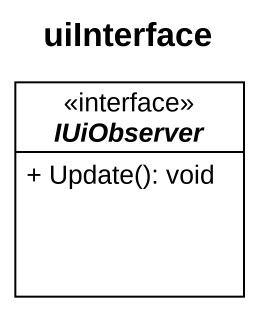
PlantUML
@startuml
title uiInterface
hide circle
hide empty members
skinparam classAttributeIconSize 0
interface IUiObserver <<interface>> {
  + Update(): void
}
@enduml
